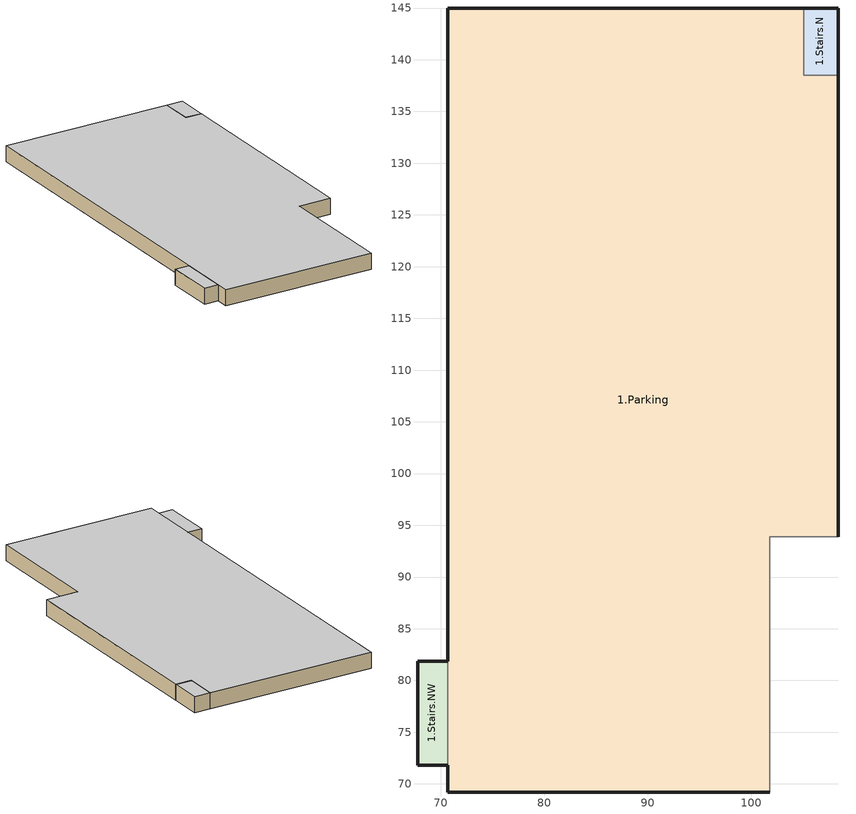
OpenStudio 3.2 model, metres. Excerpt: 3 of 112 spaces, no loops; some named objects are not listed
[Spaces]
1.Parking
 floor to G.Parking.N: 105.07,145 105.07,138.48 108.41,138.48 108.41,93.91 101.79,93.91 101.79,69.22 70.69,69.22 70.69,145 z7.57
 wall outside: 108.41,93.91 108.41,138.48 / 70.69,71.81 70.69,69.22 101.79,69.22 / 105.07,145 70.69,145 70.69,81.86 z7.57:10.77
 wall to G.Generator: 101.79,69.22 101.79,93.91 108.41,93.91 z7.57:10.77
 wall to 1.Stairs.NW: 70.69,81.86 70.69,71.81 z7.57:10.77
 wall to 1.Stairs.N: 108.41,138.48 105.07,138.48 105.07,145 z7.57:10.77
 ceiling to 2-4.Parking.N: 101.79,69.22 101.79,93.91 108.41,93.91 108.41,138.48 105.07,138.48 105.07,145 70.69,145 70.69,69.22 z10.77
1.Stairs.NW
 floor to G.Stairs.NW: 70.69,81.86 70.69,71.81 67.78,71.81 67.78,81.86 z7.57
 wall outside: 70.69,81.86 67.78,81.86 67.78,71.81 70.69,71.81 z7.57:10.77
 ceiling to 2-4.Stairs.NW: 70.69,71.81 70.69,81.86 67.78,81.86 67.78,71.81 z10.77
1.Stairs.N
 floor to G.Stairs.N: 108.41,145 108.41,138.48 105.07,138.48 105.07,145 z7.57
 wall outside: 108.41,138.48 108.41,145 105.07,145 z7.57:10.77
 ceiling to 2-4.Stairs.N: 108.41,138.48 108.41,145 105.07,145 105.07,138.48 z10.77
[SizingPeriod:DesignDay] Barometric Pressure {Pa}=83011; Sky Clearness=0; Rain Indicator=0; Snow Indicator=0; Day of Month=21; Daylight Saving Time Indicator=0; Dry-Bulb Temperature Range Modifier Type=DefaultMultipliers
Name | Maximum Dry-Bulb Temperature {C} | Daily Dry-Bulb Temperature Range {deltaC} | Humidity Indicating Conditions at Maximum Dry-Bulb | Wind Speed {m/s} | Wind Direction {deg} | Month | Day Type | Humidity Indicating Type | Solar Model Indicator | ASHRAE Taub | ASHRAE Taud
Denver Intl Ap Ann Htg Wind 99.6% Condns WS=>MCDB | 1.8 | 0 | 1.8 | 14.1 | 160 | 12 | WinterDesignDay | Wetbulb | ASHRAEClearSky
Denver Intl Ap Ann Clg .4% Condns Enth=>MDB | 27 | 15.2 | 58300 | 4.2 | 80 | 7 | SummerDesignDay | Enthalpy | ASHRAETau | 0.424 | 2.012
Denver Intl Ap Ann Hum_n 99.6% Condns DP=>MCDB | -11.7 | 0 | -21.5 | 3.3 | 160 | 12 | WinterDesignDay | Dewpoint | ASHRAEClearSky
[Fan:ConstantVolume] Maximum Flow Rate {m3/s}=AutoSize
Name | Availability Schedule | Pressure Rise {Pa}
Fan Constant Volume 79; Fan Constant Volume 80; Fan Constant Volume 81; Fan Constant Volume 82; Fan Constant Volume 83; Fan Constant Volume 84; Fan Constant Volume 85; Fan Constant Volume 86; Fan Constant Volume 87; Fan Constant Volume 88; Fan Constant Volume 89 | Always On Discrete | 373.6
CV Unit Heater Fan; CV Unit Heater Fan 1; CV Unit Heater Fan 2; CV Unit Heater Fan 3; CV Unit Heater Fan 4 | Always On Discrete 1
[Coil:Heating:Electric]
Name | Availability Schedule
Coil Heating Electric 31; Coil Heating Electric 32; Coil Heating Electric 33; Coil Heating Electric 34; Coil Heating Electric 35; Coil Heating Electric 36; Coil Heating Electric 37; Coil Heating Electric 38; Coil Heating Electric 39; Coil Heating Electric 40; Coil Heating Electric 41; Coil Heating Electric 42; Coil Heating Electric 43; Coil Heating Electric 44; Coil Heating Electric 45; Coil Heating Electric 46; Coil Heating Electric 47; Coil Heating Electric 48; Coil Heating Electric 49; Coil Heating Electric 50; Coil Heating Electric 51; Coil Heating Electric 52; Coil Heating Electric 53; Coil Heating Electric 54; Coil Heating Electric 55; Coil Heating Electric 56; Coil Heating Electric 57; Coil Heating Electric 58; Coil Heating Electric 59; Coil Heating Electric 60; Coil Heating Electric 61; Coil Heating Electric 62; Coil Heating Electric 63; Coil Heating Electric 64; Coil Heating Electric 65; Coil Heating Electric 66; Coil Heating Electric 67; Coil Heating Electric 68; Coil Heating Electric 69; Coil Heating Electric 70; Coil Heating Electric 71; Coil Heating Electric 72; Coil Heating Electric 73; Coil Heating Electric 74; Coil Heating Electric 75; Coil Heating Electric 76; Coil Heating Electric 77; Coil Heating Electric 78; Coil Heating Electric 79; Coil Heating Electric 80; Coil Heating Electric 86; Coil Heating Electric 87; Coil Heating Electric 88; Coil Heating Electric 89; Coil Heating Electric 90; Coil Heating Electric 91; Coil Heating Electric 92; Coil Heating Electric 93; Coil Heating Electric 94 | Always On Discrete
Unit Heater Elec Htg Coil; Unit Heater Elec Htg Coil 1; Unit Heater Elec Htg Coil 2; Unit Heater Elec Htg Coil 3; Unit Heater Elec Htg Coil 4 | Always On Discrete 1
[ZoneHVAC:UnitHeater] Fan Control Type=OnOff; Maximum Hot Water Flow Rate {m3/s}=autosize; Minimum Hot Water Flow Rate {m3/s}=0; Heating Convergence Tolerance=0.001
Name | Availability Schedule | Supply Air Fan | Maximum Supply Air Flow Rate {m3/s} | Heating Coil
15.Stairs.E Zone Unit Heater | Always On Discrete | Fan Constant Volume 31 | autosize | Coil Heating Electric 31
7-14.Ele.E Zone Unit Heater | Always On Discrete | Fan Constant Volume 32 | autosize | Coil Heating Electric 32
15.Ele.E Zone Unit Heater | Always On Discrete | Fan Constant Volume 33 | autosize | Coil Heating Electric 33
L1.Stair.N Zone Unit Heater | Always On Discrete | Fan Constant Volume 34 | autosize | Coil Heating Electric 34
6.Ele.E Zone Unit Heater | Always On Discrete | Fan Constant Volume 35 | autosize | Coil Heating Electric 35
5.Ele.W Zone Unit Heater | Always On Discrete | Fan Constant Volume 36 | autosize | Coil Heating Electric 36
7-14.Stairs.C Zone Unit Heater | Always On Discrete | Fan Constant Volume 37 | autosize | Coil Heating Electric 37
G.Stairs.SW Zone Unit Heater | Always On Discrete | Fan Constant Volume 38 | autosize | Coil Heating Electric 38
5.Stairs.SW Zone Unit Heater | Always On Discrete | Fan Constant Volume 39 | autosize | Coil Heating Electric 39
7-14.Stairs.W Zone Unit Heater | Always On Discrete | Fan Constant Volume 40 | autosize | Coil Heating Electric 40
5.Ele.E Zone Unit Heater | Always On Discrete | Fan Constant Volume 41 | autosize | Coil Heating Electric 41
L1.Stair.SE Zone Unit Heater | Always On Discrete | Fan Constant Volume 42 | autosize | Coil Heating Electric 42
5.Stairs.S Zone Unit Heater | Always On Discrete | Fan Constant Volume 43 | autosize | Coil Heating Electric 43
L1.Ele.E Zone Unit Heater | Always On Discrete | Fan Constant Volume 44 | autosize | Coil Heating Electric 44
1.Stairs.NW Zone Unit Heater | Always On Discrete | Fan Constant Volume 45 | autosize | Coil Heating Electric 45
7-14.Ele.W Zone Unit Heater | Always On Discrete | Fan Constant Volume 46 | autosize | Coil Heating Electric 46
2-4.Stairs.S Zone Unit Heater | Always On Discrete | Fan Constant Volume 47 | autosize | Coil Heating Electric 47
L1.Stair.NW Zone Unit Heater | Always On Discrete | Fan Constant Volume 48 | autosize | Coil Heating Electric 48
2-4.Stairs.NW Zone Unit Heater | Always On Discrete | Fan Constant Volume 49 | autosize | Coil Heating Electric 49
5.Storage.E Zone Unit Heater | Always On Discrete | Fan Constant Volume 50 | autosize | Coil Heating Electric 50
2-4.Storage.W Zone Unit Heater | Always On Discrete | Fan Constant Volume 51 | autosize | Coil Heating Electric 51
G.Stairs.NW Zone Unit Heater | Always On Discrete | Fan Constant Volume 52 | autosize | Coil Heating Electric 52
6.Ele.W Zone Unit Heater | Always On Discrete | Fan Constant Volume 53 | autosize | Coil Heating Electric 53
6.Stairs.E Zone Unit Heater | Always On Discrete | Fan Constant Volume 54 | autosize | Coil Heating Electric 54
7-14.Stairs.E Zone Unit Heater | Always On Discrete | Fan Constant Volume 55 | autosize | Coil Heating Electric 55
5.Stairs.NW Zone Unit Heater | Always On Discrete | Fan Constant Volume 56 | autosize | Coil Heating Electric 56
G.Loading Zone Unit Heater | Always On Discrete | Fan Constant Volume 57 | autosize | Coil Heating Electric 57
L1.Stair.SW Zone Unit Heater | Always On Discrete | Fan Constant Volume 58 | autosize | Coil Heating Electric 58
G.Stairs.SE Zone Unit Heater | Always On Discrete | Fan Constant Volume 59 | autosize | Coil Heating Electric 59
1.Stairs.N Zone Unit Heater | Always On Discrete | Fan Constant Volume 60 | autosize | Coil Heating Electric 60
15.Stairs.W Zone Unit Heater | Always On Discrete | Fan Constant Volume 61 | autosize | Coil Heating Electric 61
G.Ele.E Zone Unit Heater | Always On Discrete | Fan Constant Volume 62 | autosize | Coil Heating Electric 62
2-4.ELE.W Zone Unit Heater | Always On Discrete | Fan Constant Volume 63 | autosize | Coil Heating Electric 63
G.Stairs.N Zone Unit Heater | Always On Discrete | Fan Constant Volume 64 | autosize | Coil Heating Electric 64
L1.Ele.W Zone Unit Heater | Always On Discrete | Fan Constant Volume 65 | autosize | Coil Heating Electric 65
6.Stairs.C Zone Unit Heater | Always On Discrete | Fan Constant Volume 66 | autosize | Coil Heating Electric 66
6.Stairs.W Zone Unit Heater | Always On Discrete | Fan Constant Volume 67 | autosize | Coil Heating Electric 67
2-4.Stairs.N Zone Unit Heater | Always On Discrete | Fan Constant Volume 68 | autosize | Coil Heating Electric 68
5.Stairs.SE Zone Unit Heater | Always On Discrete | Fan Constant Volume 69 | autosize | Coil Heating Electric 69
2-4.Stairs.SW Zone Unit Heater | Always On Discrete | Fan Constant Volume 70 | autosize | Coil Heating Electric 70
L1.Storage Zone Unit Heater | Always On Discrete | Fan Constant Volume 71 | autosize | Coil Heating Electric 71
15.Stairs.S Zone Unit Heater | Always On Discrete | Fan Constant Volume 72 | autosize | Coil Heating Electric 72
2-4.Storage.E Zone Unit Heater | Always On Discrete | Fan Constant Volume 73 | autosize | Coil Heating Electric 73
G.Ele.W Zone Unit Heater | Always On Discrete | Fan Constant Volume 74 | autosize | Coil Heating Electric 74
2-4.Stairs.SE Zone Unit Heater | Always On Discrete | Fan Constant Volume 75 | autosize | Coil Heating Electric 75
5.Storage.W Zone Unit Heater | Always On Discrete | Fan Constant Volume 76 | autosize | Coil Heating Electric 76
2-4.Ele.E Zone Unit Heater | Always On Discrete | Fan Constant Volume 77 | autosize | Coil Heating Electric 77
15.Ele.W Zone Unit Heater | Always On Discrete | Fan Constant Volume 78 | autosize | Coil Heating Electric 78
5.Stairs.N Zone Unit Heater | Always On Discrete | Fan Constant Volume 79 | autosize | Coil Heating Electric 79
L1.Stair.S Zone Unit Heater | Always On Discrete | Fan Constant Volume 80 | autosize | Coil Heating Electric 80
2-4.Mech Zone Unit Heater | Always On Discrete | Fan Constant Volume 81 | autosize | Coil Heating Electric 86
L1.Mech Zone Unit Heater | Always On Discrete | Fan Constant Volume 82 | autosize | Coil Heating Electric 87
5.Mech Zone Unit Heater | Always On Discrete | Fan Constant Volume 83 | autosize | Coil Heating Electric 88
G.Mech.W Zone Unit Heater | Always On Discrete | Fan Constant Volume 84 | autosize | Coil Heating Electric 89
G.Generator Zone Unit Heater | Always On Discrete | Fan Constant Volume 85 | autosize | Coil Heating Electric 90
7-14.Mech Zone Unit Heater | Always On Discrete | Fan Constant Volume 86 | autosize | Coil Heating Electric 91
6.Mech Zone Unit Heater | Always On Discrete | Fan Constant Volume 87 | autosize | Coil Heating Electric 92
15.Mech Zone Unit Heater | Always On Discrete | Fan Constant Volume 88 | autosize | Coil Heating Electric 93
G.Mech.E Zone Unit Heater | Always On Discrete | Fan Constant Volume 89 | autosize | Coil Heating Electric 94
CV Unit Heater Elec | Always On Discrete 1 | CV Unit Heater Fan | AutoSize | Unit Heater Elec Htg Coil
CV Unit Heater Elec 1 | Always On Discrete 1 | CV Unit Heater Fan 1 | AutoSize | Unit Heater Elec Htg Coil 1
CV Unit Heater Elec 2 | Always On Discrete 1 | CV Unit Heater Fan 2 | AutoSize | Unit Heater Elec Htg Coil 2
CV Unit Heater Elec 3 | Always On Discrete 1 | CV Unit Heater Fan 3 | AutoSize | Unit Heater Elec Htg Coil 3
CV Unit Heater Elec 4 | Always On Discrete 1 | CV Unit Heater Fan 4 | AutoSize | Unit Heater Elec Htg Coil 4
[AvailabilityManager:NightCycle] Applicability Schedule=Always On Discrete; Control Type=CycleOnAny
Availability Manager Night Cycle 2; Availability Manager Night Cycle 1
[AvailabilityManager:ScheduledOn]
AVM Scheduled On: Schedule=Always On Discrete hvac_library
[Schedule:Ruleset]
Parking Garage Exhaust Fan Sch: Default Day Schedule=Schedule Day 37
[Schedule:Day]
Schedule Day 37: 12, 0, 0.05, 12, 30, 1, 24, 0, 0.05
[Schedule:Constant] Value=1
Always On Discrete; Always On Discrete 1; Always On Discrete hvac_library
